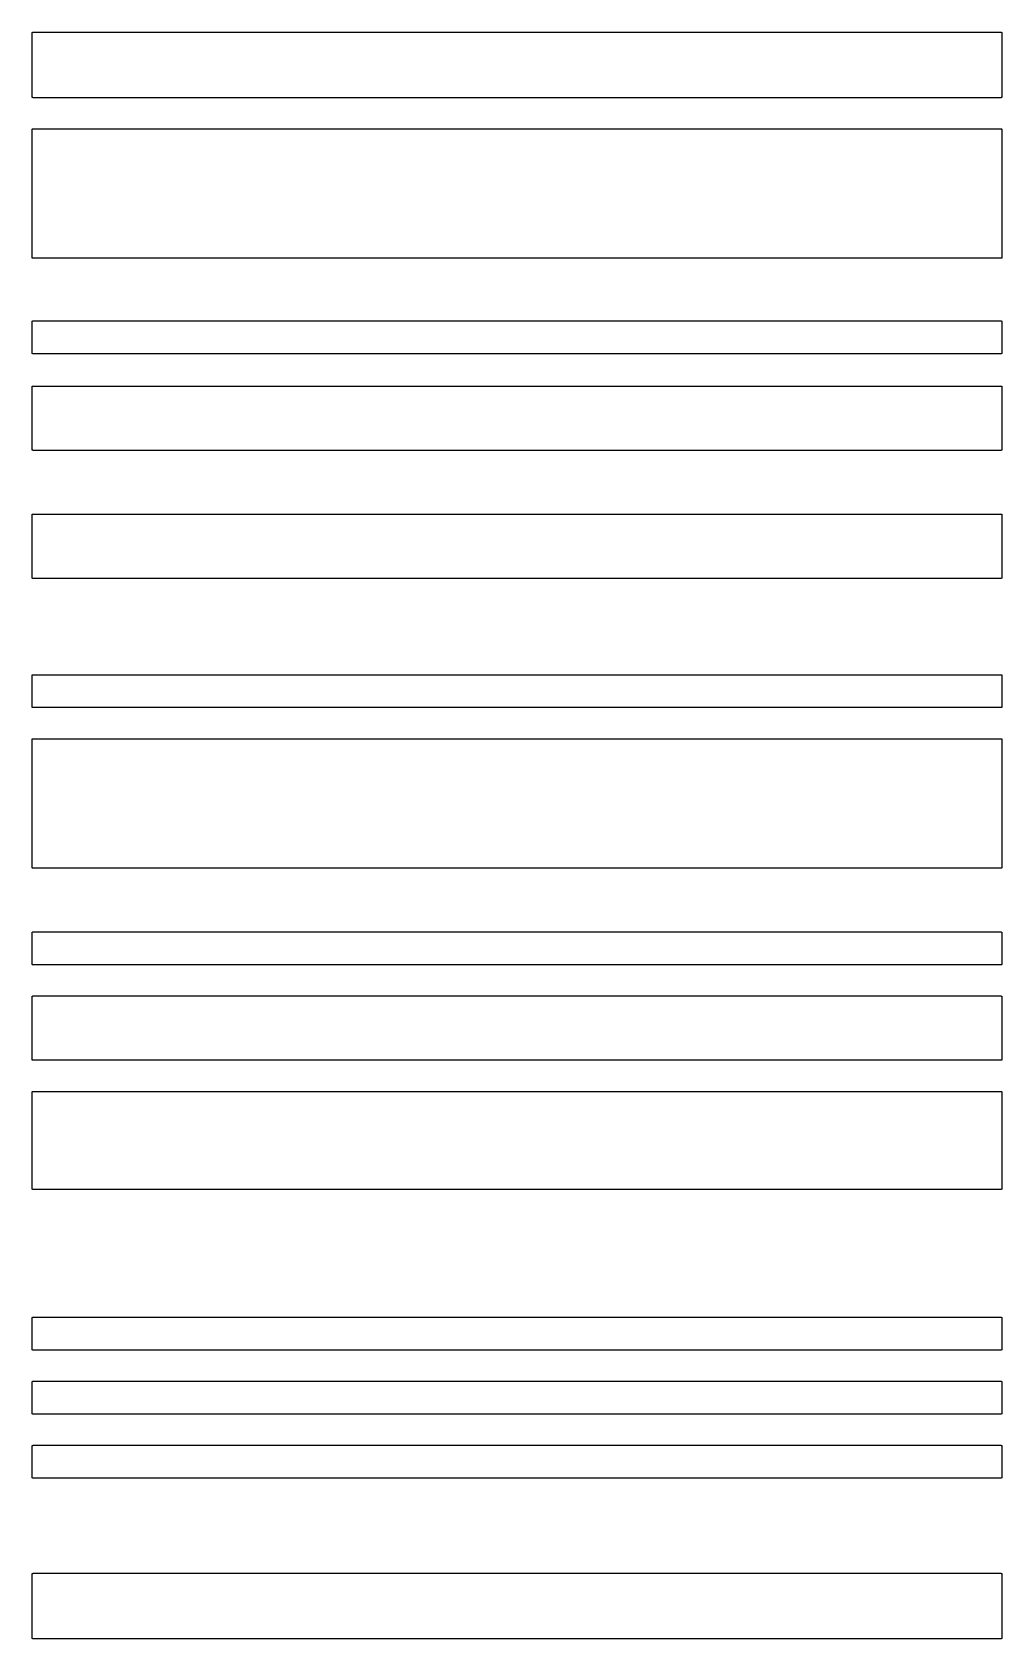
# Model space of a CAD drawing. Extents: x 91.3 to 189.8, y -113.5 to -60.4.
# Drawn here: x 115.77 to 122.14, y -83.88 to -73.32 of the extents above; entities that cross this region are included whole.
import ezdxf

# ---------------------------------------------------------------- set-up
doc = ezdxf.new("R2010")
doc.units = 0
doc.header["$MEASUREMENT"] = 0
doc.layers.add('BLACK', color=7, linetype='CONTINUOUS')

msp = doc.modelspace()

# ---------------------------------------------------------------- linework, layer by layer
at = {"layer": 'Black'}
for p, q in [((115.77, -73.3217), (115.771, -73.3213)), ((115.77, -73.3221), (115.77, -73.3217)), ((115.77, -73.3225), (115.77, -73.3221)), ((115.77, -73.3229), (115.77, -73.3225)), ((115.77, -73.3234), (115.77, -73.3229)), ((115.77, -73.7441), (115.77, -73.3234)), ((115.771, -73.3202), (115.772, -73.3199)), ((115.771, -73.3205), (115.771, -73.3202)), ((115.771, -73.3209), (115.771, -73.3205)), ((115.771, -73.3213), (115.771, -73.3209)), ((115.772, -73.319), (115.773, -73.3189)), ((115.772, -73.3193), (115.772, -73.319)), ((115.772, -73.3195), (115.772, -73.3193)), ((115.772, -73.3199), (115.772, -73.3195)), ((115.773, -73.3187), (115.774, -73.3186)), ((115.773, -73.3189), (115.773, -73.3187)), ((115.774, -73.3186), (115.774, -73.3185)), ((115.774, -73.3185), (115.775, -73.3185)), ((115.775, -73.3185), (115.775, -73.3184)), ((115.775, -73.3184), (122.133, -73.3184)), ((122.133, -73.3184), (122.133, -73.3185)), ((122.133, -73.3185), (122.134, -73.3185)), ((122.134, -73.3185), (122.134, -73.3186)), ((122.134, -73.3186), (122.135, -73.3187)), ((122.135, -73.3187), (122.135, -73.3189)), ((122.135, -73.3189), (122.135, -73.319)), ((122.135, -73.319), (122.136, -73.3193)), ((122.136, -73.3193), (122.136, -73.3195)), ((122.136, -73.3195), (122.136, -73.3199)), ((122.136, -73.3199), (122.137, -73.3202)), ((122.137, -73.3202), (122.137, -73.3205)), ((122.137, -73.3205), (122.137, -73.3209)), ((122.137, -73.3209), (122.137, -73.3213)), ((122.137, -73.3213), (122.138, -73.3217)), ((122.138, -73.3217), (122.138, -73.3221)), ((122.138, -73.3221), (122.138, -73.3225)), ((122.138, -73.3225), (122.138, -73.3229)), ((122.138, -73.3229), (122.138, -73.3234)), ((122.138, -73.3234), (122.138, -73.7441)), ((115.77, -73.7445), (115.77, -73.7441)), ((115.77, -73.7449), (115.77, -73.7445)), ((115.77, -73.7453), (115.77, -73.7449)), ((115.77, -73.7458), (115.77, -73.7453)), ((115.771, -73.7462), (115.77, -73.7458)), ((115.771, -73.7466), (115.771, -73.7462)), ((115.771, -73.7469), (115.771, -73.7466)), ((115.771, -73.7473), (115.771, -73.7469)), ((115.772, -73.7476), (115.771, -73.7473)), ((115.772, -73.7479), (115.772, -73.7476)), ((115.772, -73.7481), (115.772, -73.7479)), ((115.772, -73.7484), (115.772, -73.7481)), ((115.773, -73.7485), (115.772, -73.7484)), ((115.773, -73.7488), (115.773, -73.7485)), ((115.774, -73.7488), (115.773, -73.7488)), ((115.774, -73.749), (115.774, -73.7488)), ((115.775, -73.749), (115.774, -73.749)), ((115.775, -73.7491), (115.775, -73.749)), ((122.133, -73.7491), (115.775, -73.7491)), ((122.134, -73.749), (122.133, -73.749)), ((122.133, -73.749), (122.133, -73.7491)), ((122.135, -73.7488), (122.134, -73.7488)), ((122.134, -73.7488), (122.134, -73.749)), ((122.136, -73.7481), (122.135, -73.7484)), ((122.135, -73.7484), (122.135, -73.7485)), ((122.135, -73.7485), (122.135, -73.7488)), ((122.137, -73.7473), (122.136, -73.7476)), ((122.136, -73.7476), (122.136, -73.7479)), ((122.136, -73.7479), (122.136, -73.7481)), ((122.138, -73.7458), (122.137, -73.7462)), ((122.137, -73.7462), (122.137, -73.7466)), ((122.137, -73.7466), (122.137, -73.7469)), ((122.137, -73.7469), (122.137, -73.7473)), ((122.138, -73.7441), (122.138, -73.7445)), ((122.138, -73.7445), (122.138, -73.7449)), ((122.138, -73.7449), (122.138, -73.7453)), ((122.138, -73.7453), (122.138, -73.7458)), ((115.77, -73.9567), (115.771, -73.9563)), ((115.77, -73.9571), (115.77, -73.9567)), ((115.77, -73.9575), (115.77, -73.9571)), ((115.77, -73.9579), (115.77, -73.9575)), ((115.77, -73.9584), (115.77, -73.9579)), ((115.77, -74.7998), (115.77, -73.9584)), ((115.771, -73.9552), (115.772, -73.9549)), ((115.771, -73.9555), (115.771, -73.9552)), ((115.771, -73.9559), (115.771, -73.9555)), ((115.771, -73.9563), (115.771, -73.9559)), ((115.772, -73.954), (115.773, -73.9539)), ((115.772, -73.9543), (115.772, -73.954)), ((115.772, -73.9545), (115.772, -73.9543)), ((115.772, -73.9549), (115.772, -73.9545)), ((115.773, -73.9537), (115.774, -73.9536)), ((115.773, -73.9539), (115.773, -73.9537)), ((115.774, -73.9536), (115.774, -73.9535)), ((115.774, -73.9535), (115.775, -73.9535)), ((115.775, -73.9535), (115.775, -73.9534)), ((115.775, -73.9534), (122.133, -73.9534)), ((122.133, -73.9534), (122.133, -73.9535)), ((122.133, -73.9535), (122.134, -73.9535)), ((122.134, -73.9535), (122.134, -73.9536)), ((122.134, -73.9536), (122.135, -73.9537)), ((122.135, -73.9537), (122.135, -73.9539)), ((122.135, -73.9539), (122.135, -73.954)), ((122.135, -73.954), (122.136, -73.9543)), ((122.136, -73.9543), (122.136, -73.9545)), ((122.136, -73.9545), (122.136, -73.9549)), ((122.136, -73.9549), (122.137, -73.9552)), ((122.137, -73.9552), (122.137, -73.9555)), ((122.137, -73.9555), (122.137, -73.9559)), ((122.137, -73.9559), (122.137, -73.9563)), ((122.137, -73.9563), (122.138, -73.9567)), ((122.138, -73.9567), (122.138, -73.9571)), ((122.138, -73.9571), (122.138, -73.9575)), ((122.138, -73.9575), (122.138, -73.9579)), ((122.138, -73.9579), (122.138, -73.9584)), ((122.138, -73.9584), (122.138, -74.7998)), ((115.77, -74.8002), (115.77, -74.7998)), ((115.77, -74.8006), (115.77, -74.8002)), ((115.77, -74.801), (115.77, -74.8006)), ((115.77, -74.8015), (115.77, -74.801)), ((115.771, -74.8018), (115.77, -74.8015)), ((115.771, -74.8023), (115.771, -74.8018)), ((115.771, -74.8026), (115.771, -74.8023)), ((115.771, -74.803), (115.771, -74.8026)), ((115.772, -74.8032), (115.771, -74.803)), ((115.772, -74.8036), (115.772, -74.8032)), ((115.772, -74.8038), (115.772, -74.8036)), ((115.772, -74.8041), (115.772, -74.8038)), ((115.773, -74.8042), (115.772, -74.8041)), ((115.773, -74.8044), (115.773, -74.8042)), ((115.774, -74.8045), (115.773, -74.8044)), ((115.774, -74.8047), (115.774, -74.8045)), ((115.775, -74.8047), (115.774, -74.8047)), ((122.133, -74.8047), (115.775, -74.8047)), ((115.775, -74.8047), (115.775, -74.8047)), ((122.134, -74.8047), (122.133, -74.8047)), ((122.133, -74.8047), (122.133, -74.8047)), ((122.135, -74.8044), (122.134, -74.8045)), ((122.134, -74.8045), (122.134, -74.8047)), ((122.136, -74.8038), (122.135, -74.8041)), ((122.135, -74.8041), (122.135, -74.8042)), ((122.135, -74.8042), (122.135, -74.8044)), ((122.137, -74.803), (122.136, -74.8032)), ((122.136, -74.8032), (122.136, -74.8036)), ((122.136, -74.8036), (122.136, -74.8038)), ((122.138, -74.8015), (122.137, -74.8018)), ((122.137, -74.8018), (122.137, -74.8023)), ((122.137, -74.8023), (122.137, -74.8026)), ((122.137, -74.8026), (122.137, -74.803)), ((122.138, -74.7998), (122.138, -74.8002)), ((122.138, -74.8002), (122.138, -74.8006)), ((122.138, -74.8006), (122.138, -74.801)), ((122.138, -74.801), (122.138, -74.8015)), ((115.77, -75.2187), (115.771, -75.2184)), ((115.77, -75.2192), (115.77, -75.2187)), ((115.77, -75.2196), (115.77, -75.2192)), ((115.77, -75.22), (115.77, -75.2196)), ((115.77, -75.2204), (115.77, -75.22)), ((115.77, -75.4268), (115.77, -75.2204)), ((115.771, -75.2172), (115.772, -75.2169)), ((115.771, -75.2176), (115.771, -75.2172)), ((115.771, -75.2179), (115.771, -75.2176)), ((115.771, -75.2184), (115.771, -75.2179)), ((115.772, -75.2161), (115.773, -75.216)), ((115.772, -75.2164), (115.772, -75.2161)), ((115.772, -75.2166), (115.772, -75.2164)), ((115.772, -75.2169), (115.772, -75.2166)), ((115.773, -75.216), (115.773, -75.2157)), ((115.773, -75.2157), (115.774, -75.2157)), ((115.774, -75.2157), (115.774, -75.2155)), ((115.774, -75.2155), (115.775, -75.2155)), ((115.775, -75.2155), (115.775, -75.2154)), ((115.775, -75.2154), (122.133, -75.2154)), ((122.133, -75.2154), (122.133, -75.2155)), ((122.133, -75.2155), (122.134, -75.2155)), ((122.134, -75.2155), (122.134, -75.2157)), ((122.134, -75.2157), (122.135, -75.2157)), ((122.135, -75.2157), (122.135, -75.216)), ((122.135, -75.216), (122.135, -75.2161)), ((122.135, -75.2161), (122.136, -75.2164)), ((122.136, -75.2164), (122.136, -75.2166)), ((122.136, -75.2166), (122.136, -75.2169)), ((122.136, -75.2169), (122.137, -75.2172)), ((122.137, -75.2172), (122.137, -75.2176)), ((122.137, -75.2176), (122.137, -75.2179)), ((122.137, -75.2179), (122.137, -75.2184)), ((122.137, -75.2184), (122.138, -75.2187)), ((122.138, -75.2187), (122.138, -75.2192)), ((122.138, -75.2192), (122.138, -75.2196)), ((122.138, -75.2196), (122.138, -75.22)), ((122.138, -75.22), (122.138, -75.2204)), ((122.138, -75.2204), (122.138, -75.4268)), ((115.77, -75.4272), (115.77, -75.4268)), ((115.77, -75.4277), (115.77, -75.4272)), ((115.77, -75.4281), (115.77, -75.4277)), ((115.77, -75.4285), (115.77, -75.4281)), ((115.771, -75.4289), (115.77, -75.4285)), ((115.771, -75.4293), (115.771, -75.4289)), ((115.771, -75.4296), (115.771, -75.4293)), ((115.771, -75.43), (115.771, -75.4296)), ((115.772, -75.4303), (115.771, -75.43)), ((115.772, -75.4306), (115.772, -75.4303)), ((115.772, -75.4309), (115.772, -75.4306)), ((115.772, -75.4311), (115.772, -75.4309)), ((115.773, -75.4313), (115.772, -75.4311)), ((115.773, -75.4315), (115.773, -75.4313)), ((115.774, -75.4316), (115.773, -75.4315)), ((115.774, -75.4317), (115.774, -75.4316)), ((115.775, -75.4317), (115.774, -75.4317)), ((115.775, -75.4318), (115.775, -75.4317)), ((122.133, -75.4318), (115.775, -75.4318)), ((122.134, -75.4317), (122.133, -75.4317)), ((122.133, -75.4317), (122.133, -75.4318)), ((122.135, -75.4315), (122.134, -75.4316)), ((122.134, -75.4316), (122.134, -75.4317)), ((122.136, -75.4309), (122.135, -75.4311)), ((122.135, -75.4311), (122.135, -75.4313)), ((122.135, -75.4313), (122.135, -75.4315)), ((122.137, -75.43), (122.136, -75.4303)), ((122.136, -75.4303), (122.136, -75.4306)), ((122.136, -75.4306), (122.136, -75.4309)), ((122.138, -75.4285), (122.137, -75.4289)), ((122.137, -75.4289), (122.137, -75.4293)), ((122.137, -75.4293), (122.137, -75.4296)), ((122.137, -75.4296), (122.137, -75.43)), ((122.138, -75.4268), (122.138, -75.4272)), ((122.138, -75.4272), (122.138, -75.4277)), ((122.138, -75.4277), (122.138, -75.4281)), ((122.138, -75.4281), (122.138, -75.4285)), ((115.77, -75.6474), (115.771, -75.647)), ((115.77, -75.6478), (115.77, -75.6474)), ((115.77, -75.6482), (115.77, -75.6478)), ((115.77, -75.6486), (115.77, -75.6482)), ((115.77, -75.6491), (115.77, -75.6486)), ((115.77, -76.0618), (115.77, -75.6491)), ((115.771, -75.6458), (115.772, -75.6456)), ((115.771, -75.6462), (115.771, -75.6458)), ((115.771, -75.6466), (115.771, -75.6462)), ((115.771, -75.647), (115.771, -75.6466)), ((115.772, -75.6447), (115.773, -75.6446)), ((115.772, -75.645), (115.772, -75.6447)), ((115.772, -75.6452), (115.772, -75.645)), ((115.772, -75.6456), (115.772, -75.6452)), ((115.773, -75.6444), (115.774, -75.6443)), ((115.773, -75.6446), (115.773, -75.6444)), ((115.774, -75.6443), (115.774, -75.6441)), ((115.774, -75.6441), (115.775, -75.6441)), ((115.775, -75.6441), (115.775, -75.6441)), ((115.775, -75.6441), (122.133, -75.6441)), ((122.133, -75.6441), (122.134, -75.6441)), ((122.133, -75.6441), (122.133, -75.6441)), ((122.134, -75.6441), (122.134, -75.6443)), ((122.134, -75.6443), (122.135, -75.6444)), ((122.135, -75.6444), (122.135, -75.6446)), ((122.135, -75.6446), (122.135, -75.6447)), ((122.135, -75.6447), (122.136, -75.645)), ((122.136, -75.645), (122.136, -75.6452)), ((122.136, -75.6452), (122.136, -75.6456)), ((122.136, -75.6456), (122.137, -75.6458)), ((122.137, -75.6458), (122.137, -75.6462)), ((122.137, -75.6462), (122.137, -75.6466)), ((122.137, -75.6466), (122.137, -75.647)), ((122.137, -75.647), (122.138, -75.6474)), ((122.138, -75.6474), (122.138, -75.6478)), ((122.138, -75.6478), (122.138, -75.6482)), ((122.138, -75.6482), (122.138, -75.6486)), ((122.138, -75.6486), (122.138, -75.6491)), ((122.138, -75.6491), (122.138, -76.0618)), ((115.77, -76.0622), (115.77, -76.0618)), ((115.77, -76.0627), (115.77, -76.0622)), ((115.77, -76.0631), (115.77, -76.0627)), ((115.77, -76.0635), (115.77, -76.0631)), ((115.771, -76.0639), (115.77, -76.0635)), ((115.771, -76.0643), (115.771, -76.0639)), ((115.771, -76.0646), (115.771, -76.0643)), ((115.771, -76.065), (115.771, -76.0646)), ((115.772, -76.0653), (115.771, -76.065)), ((115.772, -76.0656), (115.772, -76.0653)), ((115.772, -76.0659), (115.772, -76.0656)), ((115.772, -76.0661), (115.772, -76.0659)), ((115.773, -76.0663), (115.772, -76.0661)), ((115.773, -76.0665), (115.773, -76.0663)), ((115.774, -76.0666), (115.773, -76.0665)), ((115.774, -76.0667), (115.774, -76.0666)), ((115.775, -76.0667), (115.774, -76.0667)), ((115.775, -76.0668), (115.775, -76.0667)), ((122.133, -76.0668), (115.775, -76.0668)), ((122.134, -76.0667), (122.133, -76.0667)), ((122.133, -76.0667), (122.133, -76.0668)), ((122.135, -76.0665), (122.134, -76.0666)), ((122.134, -76.0666), (122.134, -76.0667)), ((122.136, -76.0659), (122.135, -76.0661)), ((122.135, -76.0661), (122.135, -76.0663)), ((122.135, -76.0663), (122.135, -76.0665)), ((122.137, -76.065), (122.136, -76.0653)), ((122.136, -76.0653), (122.136, -76.0656)), ((122.136, -76.0656), (122.136, -76.0659)), ((122.138, -76.0635), (122.137, -76.0639)), ((122.137, -76.0639), (122.137, -76.0643)), ((122.137, -76.0643), (122.137, -76.0646)), ((122.137, -76.0646), (122.137, -76.065)), ((122.138, -76.0618), (122.138, -76.0622)), ((122.138, -76.0622), (122.138, -76.0627)), ((122.138, -76.0627), (122.138, -76.0631)), ((122.138, -76.0631), (122.138, -76.0635)), ((115.77, -76.4887), (115.771, -76.4884)), ((115.77, -76.4892), (115.77, -76.4887)), ((115.77, -76.4896), (115.77, -76.4892)), ((115.77, -76.49), (115.77, -76.4896)), ((115.77, -76.4904), (115.77, -76.49)), ((115.77, -76.9032), (115.77, -76.4904)), ((115.771, -76.4872), (115.772, -76.4869)), ((115.771, -76.4876), (115.771, -76.4872)), ((115.771, -76.4879), (115.771, -76.4876)), ((115.771, -76.4884), (115.771, -76.4879)), ((115.772, -76.4861), (115.773, -76.486)), ((115.772, -76.4864), (115.772, -76.4861)), ((115.772, -76.4866), (115.772, -76.4864)), ((115.772, -76.4869), (115.772, -76.4866)), ((115.773, -76.486), (115.773, -76.4857)), ((115.773, -76.4857), (115.774, -76.4857)), ((115.774, -76.4857), (115.774, -76.4855)), ((115.774, -76.4855), (115.775, -76.4855)), ((115.775, -76.4855), (115.775, -76.4854)), ((115.775, -76.4854), (122.133, -76.4854)), ((122.133, -76.4854), (122.133, -76.4855)), ((122.133, -76.4855), (122.134, -76.4855)), ((122.134, -76.4855), (122.134, -76.4857)), ((122.134, -76.4857), (122.135, -76.4857)), ((122.135, -76.4857), (122.135, -76.486)), ((122.135, -76.486), (122.135, -76.4861)), ((122.135, -76.4861), (122.136, -76.4864)), ((122.136, -76.4864), (122.136, -76.4866)), ((122.136, -76.4866), (122.136, -76.4869)), ((122.136, -76.4869), (122.137, -76.4872)), ((122.137, -76.4872), (122.137, -76.4876)), ((122.137, -76.4876), (122.137, -76.4879)), ((122.137, -76.4879), (122.137, -76.4884)), ((122.137, -76.4884), (122.138, -76.4887)), ((122.138, -76.4887), (122.138, -76.4892)), ((122.138, -76.4892), (122.138, -76.4896)), ((122.138, -76.4896), (122.138, -76.49)), ((122.138, -76.49), (122.138, -76.4904)), ((122.138, -76.4904), (122.138, -76.9032)), ((115.77, -76.9036), (115.77, -76.9032)), ((115.77, -76.9041), (115.77, -76.9036)), ((115.77, -76.9045), (115.77, -76.9041)), ((115.77, -76.9049), (115.77, -76.9045)), ((115.771, -76.9053), (115.77, -76.9049)), ((115.771, -76.9057), (115.771, -76.9053)), ((115.771, -76.906), (115.771, -76.9057)), ((115.771, -76.9064), (115.771, -76.906)), ((115.772, -76.9067), (115.771, -76.9064)), ((115.772, -76.907), (115.772, -76.9067)), ((115.772, -76.9072), (115.772, -76.907)), ((115.772, -76.9075), (115.772, -76.9072)), ((115.773, -76.9077), (115.772, -76.9075)), ((115.773, -76.9079), (115.773, -76.9077)), ((115.774, -76.908), (115.773, -76.9079)), ((115.774, -76.9081), (115.774, -76.908)), ((115.775, -76.9081), (115.774, -76.9081)), ((115.775, -76.9082), (115.775, -76.9081)), ((122.133, -76.9082), (115.775, -76.9082)), ((122.134, -76.9081), (122.133, -76.9081)), ((122.133, -76.9081), (122.133, -76.9082)), ((122.135, -76.9079), (122.134, -76.908)), ((122.134, -76.908), (122.134, -76.9081)), ((122.136, -76.9072), (122.135, -76.9075)), ((122.135, -76.9075), (122.135, -76.9077)), ((122.135, -76.9077), (122.135, -76.9079)), ((122.137, -76.9064), (122.136, -76.9067)), ((122.136, -76.9067), (122.136, -76.907)), ((122.136, -76.907), (122.136, -76.9072)), ((122.138, -76.9049), (122.137, -76.9053)), ((122.137, -76.9053), (122.137, -76.9057)), ((122.137, -76.9057), (122.137, -76.906)), ((122.137, -76.906), (122.137, -76.9064)), ((122.138, -76.9032), (122.138, -76.9036)), ((122.138, -76.9036), (122.138, -76.9041)), ((122.138, -76.9041), (122.138, -76.9045)), ((122.138, -76.9045), (122.138, -76.9049)), ((115.77, -77.5444), (115.771, -77.544)), ((115.77, -77.5448), (115.77, -77.5444)), ((115.77, -77.5453), (115.77, -77.5448)), ((115.77, -77.5457), (115.77, -77.5453)), ((115.77, -77.5461), (115.77, -77.5457)), ((115.77, -77.7525), (115.77, -77.5461)), ((115.771, -77.5429), (115.772, -77.5426)), ((115.771, -77.5433), (115.771, -77.5429)), ((115.771, -77.5436), (115.771, -77.5433)), ((115.771, -77.544), (115.771, -77.5436)), ((115.772, -77.5418), (115.773, -77.5416)), ((115.772, -77.5421), (115.772, -77.5418)), ((115.772, -77.5423), (115.772, -77.5421)), ((115.772, -77.5426), (115.772, -77.5423)), ((115.773, -77.5416), (115.773, -77.5414)), ((115.773, -77.5414), (115.774, -77.5414)), ((115.774, -77.5414), (115.774, -77.5412)), ((115.774, -77.5412), (115.775, -77.5412)), ((115.775, -77.5412), (115.775, -77.5411)), ((115.775, -77.5411), (122.133, -77.5411)), ((122.133, -77.5411), (122.133, -77.5412)), ((122.133, -77.5412), (122.134, -77.5412)), ((122.134, -77.5412), (122.134, -77.5414)), ((122.134, -77.5414), (122.135, -77.5414)), ((122.135, -77.5414), (122.135, -77.5416)), ((122.135, -77.5416), (122.135, -77.5418)), ((122.135, -77.5418), (122.136, -77.5421)), ((122.136, -77.5421), (122.136, -77.5423)), ((122.136, -77.5423), (122.136, -77.5426)), ((122.136, -77.5426), (122.137, -77.5429)), ((122.137, -77.5429), (122.137, -77.5433)), ((122.137, -77.5433), (122.137, -77.5436)), ((122.137, -77.5436), (122.137, -77.544)), ((122.137, -77.544), (122.138, -77.5444)), ((122.138, -77.5444), (122.138, -77.5448)), ((122.138, -77.5448), (122.138, -77.5453)), ((122.138, -77.5453), (122.138, -77.5457)), ((122.138, -77.5457), (122.138, -77.5461)), ((122.138, -77.5461), (122.138, -77.7525)), ((115.77, -77.7529), (115.77, -77.7525)), ((115.77, -77.7534), (115.77, -77.7529)), ((115.77, -77.7538), (115.77, -77.7534)), ((115.77, -77.7542), (115.77, -77.7538)), ((115.771, -77.7546), (115.77, -77.7542)), ((115.771, -77.755), (115.771, -77.7546)), ((115.771, -77.7553), (115.771, -77.755)), ((115.771, -77.7557), (115.771, -77.7553)), ((115.772, -77.756), (115.771, -77.7557)), ((115.772, -77.7563), (115.772, -77.756)), ((115.772, -77.7565), (115.772, -77.7563)), ((115.772, -77.7568), (115.772, -77.7565)), ((115.773, -77.757), (115.772, -77.7568)), ((115.773, -77.7572), (115.773, -77.757)), ((115.774, -77.7573), (115.773, -77.7572)), ((115.774, -77.7574), (115.774, -77.7573)), ((115.775, -77.7574), (115.774, -77.7574)), ((115.775, -77.7575), (115.775, -77.7574)), ((122.133, -77.7575), (115.775, -77.7575)), ((122.134, -77.7574), (122.133, -77.7574)), ((122.133, -77.7574), (122.133, -77.7575)), ((122.135, -77.7572), (122.134, -77.7573)), ((122.134, -77.7573), (122.134, -77.7574)), ((122.136, -77.7565), (122.135, -77.7568)), ((122.135, -77.7568), (122.135, -77.757)), ((122.135, -77.757), (122.135, -77.7572)), ((122.137, -77.7557), (122.136, -77.756)), ((122.136, -77.756), (122.136, -77.7563)), ((122.136, -77.7563), (122.136, -77.7565)), ((122.138, -77.7542), (122.137, -77.7546)), ((122.137, -77.7546), (122.137, -77.755)), ((122.137, -77.755), (122.137, -77.7553)), ((122.137, -77.7553), (122.137, -77.7557)), ((122.138, -77.7525), (122.138, -77.7529)), ((122.138, -77.7529), (122.138, -77.7534)), ((122.138, -77.7534), (122.138, -77.7538)), ((122.138, -77.7538), (122.138, -77.7542)), ((115.77, -77.9651), (115.771, -77.9647)), ((115.77, -77.9655), (115.77, -77.9651)), ((115.77, -77.9659), (115.77, -77.9655)), ((115.77, -77.9664), (115.77, -77.9659)), ((115.77, -77.9668), (115.77, -77.9664)), ((115.77, -78.8082), (115.77, -77.9668)), ((115.771, -77.9636), (115.772, -77.9633)), ((115.771, -77.964), (115.771, -77.9636)), ((115.771, -77.9643), (115.771, -77.964)), ((115.771, -77.9647), (115.771, -77.9643)), ((115.772, -77.9625), (115.773, -77.9623)), ((115.772, -77.9628), (115.772, -77.9625)), ((115.772, -77.963), (115.772, -77.9628)), ((115.772, -77.9633), (115.772, -77.963)), ((115.773, -77.9621), (115.774, -77.962)), ((115.773, -77.9623), (115.773, -77.9621)), ((115.774, -77.962), (115.774, -77.9619)), ((115.774, -77.9619), (115.775, -77.9619)), ((115.775, -77.9619), (115.775, -77.9618)), ((115.775, -77.9618), (122.133, -77.9618)), ((122.133, -77.9618), (122.133, -77.9619)), ((122.133, -77.9619), (122.134, -77.9619)), ((122.134, -77.9619), (122.134, -77.962)), ((122.134, -77.962), (122.135, -77.9621)), ((122.135, -77.9621), (122.135, -77.9623)), ((122.135, -77.9623), (122.135, -77.9625)), ((122.135, -77.9625), (122.136, -77.9628)), ((122.136, -77.9628), (122.136, -77.963)), ((122.136, -77.963), (122.136, -77.9633)), ((122.136, -77.9633), (122.137, -77.9636)), ((122.137, -77.9636), (122.137, -77.964)), ((122.137, -77.964), (122.137, -77.9643)), ((122.137, -77.9643), (122.137, -77.9647)), ((122.137, -77.9647), (122.138, -77.9651)), ((122.138, -77.9651), (122.138, -77.9655)), ((122.138, -77.9655), (122.138, -77.9659)), ((122.138, -77.9659), (122.138, -77.9664)), ((122.138, -77.9664), (122.138, -77.9668)), ((122.138, -77.9668), (122.138, -78.8082)), ((115.77, -78.8086), (115.77, -78.8082)), ((115.77, -78.8091), (115.77, -78.8086)), ((115.77, -78.8095), (115.77, -78.8091)), ((115.77, -78.8099), (115.77, -78.8095)), ((115.771, -78.8103), (115.77, -78.8099)), ((115.771, -78.8107), (115.771, -78.8103)), ((115.771, -78.811), (115.771, -78.8107)), ((115.771, -78.8114), (115.771, -78.811)), ((115.772, -78.8117), (115.771, -78.8114)), ((115.772, -78.812), (115.772, -78.8117)), ((115.772, -78.8122), (115.772, -78.812)), ((115.772, -78.8125), (115.772, -78.8122)), ((115.773, -78.8127), (115.772, -78.8125)), ((115.773, -78.8129), (115.773, -78.8127)), ((115.774, -78.813), (115.773, -78.8129)), ((115.774, -78.8131), (115.774, -78.813)), ((115.775, -78.8131), (115.774, -78.8131)), ((115.775, -78.8132), (115.775, -78.8131)), ((122.133, -78.8132), (115.775, -78.8132)), ((122.134, -78.8131), (122.133, -78.8131)), ((122.133, -78.8131), (122.133, -78.8132)), ((122.135, -78.8129), (122.134, -78.813)), ((122.134, -78.813), (122.134, -78.8131)), ((122.136, -78.8122), (122.135, -78.8125)), ((122.135, -78.8125), (122.135, -78.8127)), ((122.135, -78.8127), (122.135, -78.8129)), ((122.137, -78.8114), (122.136, -78.8117)), ((122.136, -78.8117), (122.136, -78.812)), ((122.136, -78.812), (122.136, -78.8122)), ((122.138, -78.8099), (122.137, -78.8103)), ((122.137, -78.8103), (122.137, -78.8107)), ((122.137, -78.8107), (122.137, -78.811)), ((122.137, -78.811), (122.137, -78.8114)), ((122.138, -78.8082), (122.138, -78.8086)), ((122.138, -78.8086), (122.138, -78.8091)), ((122.138, -78.8091), (122.138, -78.8095)), ((122.138, -78.8095), (122.138, -78.8099)), ((115.77, -79.2351), (115.771, -79.2347)), ((115.77, -79.2355), (115.77, -79.2351)), ((115.77, -79.2359), (115.77, -79.2355)), ((115.77, -79.2364), (115.77, -79.2359)), ((115.77, -79.2368), (115.77, -79.2364)), ((115.77, -79.4432), (115.77, -79.2368)), ((115.771, -79.2336), (115.772, -79.2333)), ((115.771, -79.234), (115.771, -79.2336)), ((115.771, -79.2343), (115.771, -79.234)), ((115.771, -79.2347), (115.771, -79.2343)), ((115.772, -79.2325), (115.773, -79.2323)), ((115.772, -79.2328), (115.772, -79.2325)), ((115.772, -79.233), (115.772, -79.2328)), ((115.772, -79.2333), (115.772, -79.233)), ((115.773, -79.2321), (115.774, -79.232)), ((115.773, -79.2323), (115.773, -79.2321)), ((115.774, -79.232), (115.774, -79.2319)), ((115.774, -79.2319), (115.775, -79.2319)), ((115.775, -79.2319), (115.775, -79.2318)), ((115.775, -79.2318), (122.133, -79.2318)), ((122.133, -79.2318), (122.133, -79.2319)), ((122.133, -79.2319), (122.134, -79.2319)), ((122.134, -79.2319), (122.134, -79.232)), ((122.134, -79.232), (122.135, -79.2321)), ((122.135, -79.2321), (122.135, -79.2323)), ((122.135, -79.2323), (122.135, -79.2325)), ((122.135, -79.2325), (122.136, -79.2328)), ((122.136, -79.2328), (122.136, -79.233)), ((122.136, -79.233), (122.136, -79.2333)), ((122.136, -79.2333), (122.137, -79.2336)), ((122.137, -79.2336), (122.137, -79.234)), ((122.137, -79.234), (122.137, -79.2343)), ((122.137, -79.2343), (122.137, -79.2347)), ((122.137, -79.2347), (122.138, -79.2351)), ((122.138, -79.2351), (122.138, -79.2355)), ((122.138, -79.2355), (122.138, -79.2359)), ((122.138, -79.2359), (122.138, -79.2364)), ((122.138, -79.2364), (122.138, -79.2368)), ((122.138, -79.2368), (122.138, -79.4432)), ((115.77, -79.4436), (115.77, -79.4432)), ((115.77, -79.4441), (115.77, -79.4436)), ((115.77, -79.4445), (115.77, -79.4441)), ((115.77, -79.4449), (115.77, -79.4445)), ((115.771, -79.4453), (115.77, -79.4449)), ((115.771, -79.4457), (115.771, -79.4453)), ((115.771, -79.446), (115.771, -79.4457)), ((115.771, -79.4464), (115.771, -79.446)), ((115.772, -79.4467), (115.771, -79.4464)), ((115.772, -79.447), (115.772, -79.4467)), ((115.772, -79.4472), (115.772, -79.447)), ((115.772, -79.4475), (115.772, -79.4472)), ((115.773, -79.4477), (115.772, -79.4475)), ((115.773, -79.4479), (115.773, -79.4477)), ((115.774, -79.448), (115.773, -79.4479)), ((115.774, -79.4481), (115.774, -79.448)), ((115.775, -79.4481), (115.774, -79.4481)), ((115.775, -79.4482), (115.775, -79.4481)), ((122.133, -79.4482), (115.775, -79.4482)), ((122.134, -79.4481), (122.133, -79.4481)), ((122.133, -79.4481), (122.133, -79.4482)), ((122.135, -79.4479), (122.134, -79.448)), ((122.134, -79.448), (122.134, -79.4481)), ((122.136, -79.4472), (122.135, -79.4475)), ((122.135, -79.4475), (122.135, -79.4477)), ((122.135, -79.4477), (122.135, -79.4479)), ((122.137, -79.4464), (122.136, -79.4467)), ((122.136, -79.4467), (122.136, -79.447)), ((122.136, -79.447), (122.136, -79.4472)), ((122.138, -79.4449), (122.137, -79.4453)), ((122.137, -79.4453), (122.137, -79.4457)), ((122.137, -79.4457), (122.137, -79.446)), ((122.137, -79.446), (122.137, -79.4464)), ((122.138, -79.4432), (122.138, -79.4436)), ((122.138, -79.4436), (122.138, -79.4441)), ((122.138, -79.4441), (122.138, -79.4445)), ((122.138, -79.4445), (122.138, -79.4449)), ((115.77, -79.6558), (115.771, -79.6554)), ((115.77, -79.6562), (115.77, -79.6558)), ((115.77, -79.6566), (115.77, -79.6562)), ((115.77, -79.6571), (115.77, -79.6566)), ((115.77, -79.6575), (115.77, -79.6571)), ((115.77, -80.0703), (115.77, -79.6575)), ((115.771, -79.6543), (115.772, -79.654)), ((115.771, -79.6547), (115.771, -79.6543)), ((115.771, -79.655), (115.771, -79.6547)), ((115.771, -79.6554), (115.771, -79.655)), ((115.772, -79.6532), (115.773, -79.653)), ((115.772, -79.6535), (115.772, -79.6532)), ((115.772, -79.6537), (115.772, -79.6535)), ((115.772, -79.654), (115.772, -79.6537)), ((115.773, -79.6528), (115.774, -79.6527)), ((115.773, -79.653), (115.773, -79.6528)), ((115.774, -79.6527), (115.774, -79.6526)), ((115.774, -79.6526), (115.775, -79.6526)), ((115.775, -79.6526), (115.775, -79.6525)), ((115.775, -79.6525), (122.133, -79.6525)), ((122.133, -79.6525), (122.133, -79.6526)), ((122.133, -79.6526), (122.134, -79.6526)), ((122.134, -79.6526), (122.134, -79.6527)), ((122.134, -79.6527), (122.135, -79.6528)), ((122.135, -79.6528), (122.135, -79.653)), ((122.135, -79.653), (122.135, -79.6532)), ((122.135, -79.6532), (122.136, -79.6535)), ((122.136, -79.6535), (122.136, -79.6537)), ((122.136, -79.6537), (122.136, -79.654)), ((122.136, -79.654), (122.137, -79.6543)), ((122.137, -79.6543), (122.137, -79.6547)), ((122.137, -79.6547), (122.137, -79.655)), ((122.137, -79.655), (122.137, -79.6554)), ((122.137, -79.6554), (122.138, -79.6558)), ((122.138, -79.6558), (122.138, -79.6562)), ((122.138, -79.6562), (122.138, -79.6566)), ((122.138, -79.6566), (122.138, -79.6571)), ((122.138, -79.6571), (122.138, -79.6575)), ((122.138, -79.6575), (122.138, -80.0703)), ((115.77, -80.0707), (115.77, -80.0703)), ((115.77, -80.0711), (115.77, -80.0707)), ((115.77, -80.0715), (115.77, -80.0711)), ((115.77, -80.072), (115.77, -80.0715)), ((115.771, -80.0723), (115.77, -80.072)), ((115.771, -80.0727), (115.771, -80.0723)), ((115.771, -80.0731), (115.771, -80.0727)), ((115.771, -80.0735), (115.771, -80.0731)), ((115.772, -80.0737), (115.771, -80.0735)), ((115.772, -80.0741), (115.772, -80.0737)), ((115.772, -80.0743), (115.772, -80.0741)), ((115.772, -80.0746), (115.772, -80.0743)), ((115.773, -80.0747), (115.772, -80.0746)), ((115.773, -80.0749), (115.773, -80.0747)), ((115.774, -80.075), (115.773, -80.0749)), ((115.774, -80.0752), (115.774, -80.075)), ((115.775, -80.0752), (115.774, -80.0752)), ((122.133, -80.0752), (115.775, -80.0752)), ((115.775, -80.0752), (115.775, -80.0752)), ((122.134, -80.0752), (122.133, -80.0752)), ((122.133, -80.0752), (122.133, -80.0752)), ((122.135, -80.0749), (122.134, -80.075)), ((122.134, -80.075), (122.134, -80.0752)), ((122.136, -80.0743), (122.135, -80.0746)), ((122.135, -80.0746), (122.135, -80.0747)), ((122.135, -80.0747), (122.135, -80.0749)), ((122.137, -80.0735), (122.136, -80.0737)), ((122.136, -80.0737), (122.136, -80.0741)), ((122.136, -80.0741), (122.136, -80.0743)), ((122.138, -80.072), (122.137, -80.0723)), ((122.137, -80.0723), (122.137, -80.0727)), ((122.137, -80.0727), (122.137, -80.0731)), ((122.137, -80.0731), (122.137, -80.0735)), ((122.138, -80.0703), (122.138, -80.0707)), ((122.138, -80.0707), (122.138, -80.0711)), ((122.138, -80.0711), (122.138, -80.0715)), ((122.138, -80.0715), (122.138, -80.072)), ((115.77, -80.2829), (115.771, -80.2825)), ((115.77, -80.2833), (115.77, -80.2829)), ((115.77, -80.2837), (115.77, -80.2833)), ((115.77, -80.2841), (115.77, -80.2837)), ((115.77, -80.2846), (115.77, -80.2841)), ((115.77, -80.9196), (115.77, -80.2846)), ((115.771, -80.2813), (115.772, -80.2811)), ((115.771, -80.2817), (115.771, -80.2813)), ((115.771, -80.2821), (115.771, -80.2817)), ((115.771, -80.2825), (115.771, -80.2821)), ((115.772, -80.2802), (115.773, -80.2801)), ((115.772, -80.2805), (115.772, -80.2802)), ((115.772, -80.2807), (115.772, -80.2805)), ((115.772, -80.2811), (115.772, -80.2807)), ((115.773, -80.2799), (115.774, -80.2798)), ((115.773, -80.2801), (115.773, -80.2799)), ((115.774, -80.2798), (115.774, -80.2796)), ((115.774, -80.2796), (115.775, -80.2796)), ((115.775, -80.2796), (115.775, -80.2796)), ((115.775, -80.2796), (122.133, -80.2796)), ((122.133, -80.2796), (122.134, -80.2796)), ((122.133, -80.2796), (122.133, -80.2796)), ((122.134, -80.2796), (122.134, -80.2798)), ((122.134, -80.2798), (122.135, -80.2799)), ((122.135, -80.2799), (122.135, -80.2801)), ((122.135, -80.2801), (122.135, -80.2802)), ((122.135, -80.2802), (122.136, -80.2805)), ((122.136, -80.2805), (122.136, -80.2807)), ((122.136, -80.2807), (122.136, -80.2811)), ((122.136, -80.2811), (122.137, -80.2813)), ((122.137, -80.2813), (122.137, -80.2817)), ((122.137, -80.2817), (122.137, -80.2821)), ((122.137, -80.2821), (122.137, -80.2825)), ((122.137, -80.2825), (122.138, -80.2829)), ((122.138, -80.2829), (122.138, -80.2833)), ((122.138, -80.2833), (122.138, -80.2837)), ((122.138, -80.2837), (122.138, -80.2841)), ((122.138, -80.2841), (122.138, -80.2846)), ((122.138, -80.2846), (122.138, -80.9196)), ((115.77, -80.92), (115.77, -80.9196)), ((115.77, -80.9204), (115.77, -80.92)), ((115.77, -80.9208), (115.77, -80.9204)), ((115.77, -80.9213), (115.77, -80.9208)), ((115.771, -80.9216), (115.77, -80.9213)), ((115.771, -80.9221), (115.771, -80.9216)), ((115.771, -80.9224), (115.771, -80.9221)), ((115.771, -80.9228), (115.771, -80.9224)), ((115.772, -80.9231), (115.771, -80.9228)), ((115.772, -80.9234), (115.772, -80.9231)), ((115.772, -80.9236), (115.772, -80.9234)), ((115.772, -80.9239), (115.772, -80.9236)), ((115.773, -80.924), (115.772, -80.9239)), ((115.773, -80.9243), (115.773, -80.924)), ((115.774, -80.9243), (115.773, -80.9243)), ((115.774, -80.9245), (115.774, -80.9243)), ((115.775, -80.9245), (115.774, -80.9245)), ((115.775, -80.9246), (115.775, -80.9245)), ((122.133, -80.9246), (115.775, -80.9246)), ((122.134, -80.9245), (122.133, -80.9245)), ((122.133, -80.9245), (122.133, -80.9246)), ((122.135, -80.9243), (122.134, -80.9243)), ((122.134, -80.9243), (122.134, -80.9245)), ((122.136, -80.9236), (122.135, -80.9239)), ((122.135, -80.9239), (122.135, -80.924)), ((122.135, -80.924), (122.135, -80.9243)), ((122.137, -80.9228), (122.136, -80.9231)), ((122.136, -80.9231), (122.136, -80.9234)), ((122.136, -80.9234), (122.136, -80.9236)), ((122.138, -80.9213), (122.137, -80.9216)), ((122.137, -80.9216), (122.137, -80.9221)), ((122.137, -80.9221), (122.137, -80.9224)), ((122.137, -80.9224), (122.137, -80.9228)), ((122.138, -80.9196), (122.138, -80.92)), ((122.138, -80.92), (122.138, -80.9204)), ((122.138, -80.9204), (122.138, -80.9208)), ((122.138, -80.9208), (122.138, -80.9213)), ((115.77, -81.7672), (115.771, -81.7668)), ((115.77, -81.7676), (115.77, -81.7672)), ((115.77, -81.768), (115.77, -81.7676)), ((115.77, -81.7684), (115.77, -81.768)), ((115.77, -81.7689), (115.77, -81.7684)), ((115.77, -81.9753), (115.77, -81.7689)), ((115.771, -81.7657), (115.772, -81.7654)), ((115.771, -81.766), (115.771, -81.7657)), ((115.771, -81.7664), (115.771, -81.766)), ((115.771, -81.7668), (115.771, -81.7664)), ((115.772, -81.7645), (115.773, -81.7644)), ((115.772, -81.7648), (115.772, -81.7645)), ((115.772, -81.765), (115.772, -81.7648)), ((115.772, -81.7654), (115.772, -81.765)), ((115.773, -81.7642), (115.774, -81.7641)), ((115.773, -81.7644), (115.773, -81.7642)), ((115.774, -81.7641), (115.774, -81.764)), ((115.774, -81.764), (115.775, -81.764)), ((115.775, -81.764), (115.775, -81.7639)), ((115.775, -81.7639), (122.133, -81.7639)), ((122.133, -81.7639), (122.133, -81.764)), ((122.133, -81.764), (122.134, -81.764)), ((122.134, -81.764), (122.134, -81.7641)), ((122.134, -81.7641), (122.135, -81.7642)), ((122.135, -81.7642), (122.135, -81.7644)), ((122.135, -81.7644), (122.135, -81.7645)), ((122.135, -81.7645), (122.136, -81.7648)), ((122.136, -81.7648), (122.136, -81.765)), ((122.136, -81.765), (122.136, -81.7654)), ((122.136, -81.7654), (122.137, -81.7657)), ((122.137, -81.7657), (122.137, -81.766)), ((122.137, -81.766), (122.137, -81.7664)), ((122.137, -81.7664), (122.137, -81.7668)), ((122.137, -81.7668), (122.138, -81.7672)), ((122.138, -81.7672), (122.138, -81.7676)), ((122.138, -81.7676), (122.138, -81.768)), ((122.138, -81.768), (122.138, -81.7684)), ((122.138, -81.7684), (122.138, -81.7689)), ((122.138, -81.7689), (122.138, -81.9753)), ((115.77, -81.9757), (115.77, -81.9753)), ((115.77, -81.9761), (115.77, -81.9757)), ((115.77, -81.9765), (115.77, -81.9761)), ((115.77, -81.977), (115.77, -81.9765)), ((115.771, -81.9773), (115.77, -81.977)), ((115.771, -81.9778), (115.771, -81.9773)), ((115.771, -81.9781), (115.771, -81.9778)), ((115.771, -81.9785), (115.771, -81.9781)), ((115.772, -81.9787), (115.771, -81.9785)), ((115.772, -81.9791), (115.772, -81.9787)), ((115.772, -81.9793), (115.772, -81.9791)), ((115.772, -81.9796), (115.772, -81.9793)), ((115.773, -81.9797), (115.772, -81.9796)), ((115.773, -81.9799), (115.773, -81.9797)), ((115.774, -81.98), (115.773, -81.9799)), ((115.774, -81.9802), (115.774, -81.98)), ((115.775, -81.9802), (115.774, -81.9802)), ((122.133, -81.9802), (115.775, -81.9802)), ((115.775, -81.9802), (115.775, -81.9802)), ((122.134, -81.9802), (122.133, -81.9802)), ((122.133, -81.9802), (122.133, -81.9802)), ((122.135, -81.9799), (122.134, -81.98)), ((122.134, -81.98), (122.134, -81.9802)), ((122.136, -81.9793), (122.135, -81.9796)), ((122.135, -81.9796), (122.135, -81.9797)), ((122.135, -81.9797), (122.135, -81.9799)), ((122.137, -81.9785), (122.136, -81.9787)), ((122.136, -81.9787), (122.136, -81.9791)), ((122.136, -81.9791), (122.136, -81.9793)), ((122.138, -81.977), (122.137, -81.9773)), ((122.137, -81.9773), (122.137, -81.9778)), ((122.137, -81.9778), (122.137, -81.9781)), ((122.137, -81.9781), (122.137, -81.9785)), ((122.138, -81.9753), (122.138, -81.9757)), ((122.138, -81.9757), (122.138, -81.9761)), ((122.138, -81.9761), (122.138, -81.9765)), ((122.138, -81.9765), (122.138, -81.977)), ((115.77, -82.1879), (115.771, -82.1875)), ((115.77, -82.1883), (115.77, -82.1879)), ((115.77, -82.1887), (115.77, -82.1883)), ((115.77, -82.1891), (115.77, -82.1887)), ((115.77, -82.1896), (115.77, -82.1891)), ((115.77, -82.3959), (115.77, -82.1896)), ((115.771, -82.1863), (115.772, -82.1861)), ((115.771, -82.1867), (115.771, -82.1863)), ((115.771, -82.1871), (115.771, -82.1867)), ((115.771, -82.1875), (115.771, -82.1871)), ((115.772, -82.1852), (115.773, -82.1851)), ((115.772, -82.1855), (115.772, -82.1852)), ((115.772, -82.1857), (115.772, -82.1855)), ((115.772, -82.1861), (115.772, -82.1857)), ((115.773, -82.1849), (115.774, -82.1848)), ((115.773, -82.1851), (115.773, -82.1849)), ((115.774, -82.1848), (115.774, -82.1846)), ((115.774, -82.1846), (115.775, -82.1846)), ((115.775, -82.1846), (115.775, -82.1846)), ((115.775, -82.1846), (122.133, -82.1846)), ((122.133, -82.1846), (122.134, -82.1846)), ((122.133, -82.1846), (122.133, -82.1846)), ((122.134, -82.1846), (122.134, -82.1848)), ((122.134, -82.1848), (122.135, -82.1849)), ((122.135, -82.1849), (122.135, -82.1851)), ((122.135, -82.1851), (122.135, -82.1852)), ((122.135, -82.1852), (122.136, -82.1855)), ((122.136, -82.1855), (122.136, -82.1857)), ((122.136, -82.1857), (122.136, -82.1861)), ((122.136, -82.1861), (122.137, -82.1863)), ((122.137, -82.1863), (122.137, -82.1867)), ((122.137, -82.1867), (122.137, -82.1871)), ((122.137, -82.1871), (122.137, -82.1875)), ((122.137, -82.1875), (122.138, -82.1879)), ((122.138, -82.1879), (122.138, -82.1883)), ((122.138, -82.1883), (122.138, -82.1887)), ((122.138, -82.1887), (122.138, -82.1891)), ((122.138, -82.1891), (122.138, -82.1896)), ((122.138, -82.1896), (122.138, -82.3959)), ((115.77, -82.3964), (115.77, -82.3959)), ((115.77, -82.3968), (115.77, -82.3964)), ((115.77, -82.3972), (115.77, -82.3968)), ((115.77, -82.3976), (115.77, -82.3972)), ((115.771, -82.398), (115.77, -82.3976)), ((115.771, -82.3984), (115.771, -82.398)), ((115.771, -82.3988), (115.771, -82.3984)), ((115.771, -82.3992), (115.771, -82.3988)), ((115.772, -82.3994), (115.771, -82.3992)), ((115.772, -82.3998), (115.772, -82.3994)), ((115.772, -82.4), (115.772, -82.3998)), ((115.772, -82.4003), (115.772, -82.4)), ((115.773, -82.4004), (115.772, -82.4003)), ((115.773, -82.4006), (115.773, -82.4004)), ((115.774, -82.4007), (115.773, -82.4006)), ((115.774, -82.4009), (115.774, -82.4007)), ((115.775, -82.4009), (115.774, -82.4009)), ((122.133, -82.4009), (115.775, -82.4009)), ((115.775, -82.4009), (115.775, -82.4009)), ((122.134, -82.4009), (122.133, -82.4009)), ((122.133, -82.4009), (122.133, -82.4009)), ((122.135, -82.4006), (122.134, -82.4007)), ((122.134, -82.4007), (122.134, -82.4009)), ((122.136, -82.4), (122.135, -82.4003)), ((122.135, -82.4003), (122.135, -82.4004)), ((122.135, -82.4004), (122.135, -82.4006)), ((122.137, -82.3992), (122.136, -82.3994)), ((122.136, -82.3994), (122.136, -82.3998)), ((122.136, -82.3998), (122.136, -82.4)), ((122.138, -82.3976), (122.137, -82.398)), ((122.137, -82.398), (122.137, -82.3984)), ((122.137, -82.3984), (122.137, -82.3988)), ((122.137, -82.3988), (122.137, -82.3992)), ((122.138, -82.3959), (122.138, -82.3964)), ((122.138, -82.3964), (122.138, -82.3968)), ((122.138, -82.3968), (122.138, -82.3972)), ((122.138, -82.3972), (122.138, -82.3976)), ((115.77, -82.6085), (115.771, -82.6082)), ((115.77, -82.609), (115.77, -82.6085)), ((115.77, -82.6094), (115.77, -82.609)), ((115.77, -82.6098), (115.77, -82.6094)), ((115.77, -82.6102), (115.77, -82.6098)), ((115.77, -82.8166), (115.77, -82.6102)), ((115.771, -82.607), (115.772, -82.6068)), ((115.771, -82.6074), (115.771, -82.607)), ((115.771, -82.6077), (115.771, -82.6074)), ((115.771, -82.6082), (115.771, -82.6077)), ((115.772, -82.6059), (115.773, -82.6058)), ((115.772, -82.6062), (115.772, -82.6059)), ((115.772, -82.6064), (115.772, -82.6062)), ((115.772, -82.6068), (115.772, -82.6064)), ((115.773, -82.6056), (115.774, -82.6055)), ((115.773, -82.6058), (115.773, -82.6056)), ((115.774, -82.6055), (115.774, -82.6053)), ((115.774, -82.6053), (115.775, -82.6053)), ((115.775, -82.6053), (115.775, -82.6052)), ((115.775, -82.6052), (122.133, -82.6052)), ((122.133, -82.6052), (122.133, -82.6053)), ((122.133, -82.6053), (122.134, -82.6053)), ((122.134, -82.6053), (122.134, -82.6055)), ((122.134, -82.6055), (122.135, -82.6056)), ((122.135, -82.6056), (122.135, -82.6058)), ((122.135, -82.6058), (122.135, -82.6059)), ((122.135, -82.6059), (122.136, -82.6062)), ((122.136, -82.6062), (122.136, -82.6064)), ((122.136, -82.6064), (122.136, -82.6068)), ((122.136, -82.6068), (122.137, -82.607)), ((122.137, -82.607), (122.137, -82.6074)), ((122.137, -82.6074), (122.137, -82.6077)), ((122.137, -82.6077), (122.137, -82.6082)), ((122.137, -82.6082), (122.138, -82.6085)), ((122.138, -82.6085), (122.138, -82.609)), ((122.138, -82.609), (122.138, -82.6094)), ((122.138, -82.6094), (122.138, -82.6098)), ((122.138, -82.6098), (122.138, -82.6102)), ((122.138, -82.6102), (122.138, -82.8166)), ((115.77, -82.8171), (115.77, -82.8166)), ((115.77, -82.8175), (115.77, -82.8171)), ((115.77, -82.8179), (115.77, -82.8175)), ((115.77, -82.8183), (115.77, -82.8179)), ((115.771, -82.8187), (115.77, -82.8183)), ((115.771, -82.8191), (115.771, -82.8187)), ((115.771, -82.8195), (115.771, -82.8191)), ((115.771, -82.8198), (115.771, -82.8195)), ((115.772, -82.8201), (115.771, -82.8198)), ((115.772, -82.8205), (115.772, -82.8201)), ((115.772, -82.8207), (115.772, -82.8205)), ((115.772, -82.821), (115.772, -82.8207)), ((115.773, -82.8211), (115.772, -82.821)), ((115.773, -82.8213), (115.773, -82.8211)), ((115.774, -82.8214), (115.773, -82.8213)), ((115.774, -82.8215), (115.774, -82.8214)), ((115.775, -82.8215), (115.774, -82.8215)), ((115.775, -82.8216), (115.775, -82.8215)), ((122.133, -82.8216), (115.775, -82.8216)), ((122.134, -82.8215), (122.133, -82.8215)), ((122.133, -82.8215), (122.133, -82.8216)), ((122.135, -82.8213), (122.134, -82.8214)), ((122.134, -82.8214), (122.134, -82.8215)), ((122.136, -82.8207), (122.135, -82.821)), ((122.135, -82.821), (122.135, -82.8211)), ((122.135, -82.8211), (122.135, -82.8213)), ((122.137, -82.8198), (122.136, -82.8201)), ((122.136, -82.8201), (122.136, -82.8205)), ((122.136, -82.8205), (122.136, -82.8207)), ((122.138, -82.8183), (122.137, -82.8187)), ((122.137, -82.8187), (122.137, -82.8191)), ((122.137, -82.8191), (122.137, -82.8195)), ((122.137, -82.8195), (122.137, -82.8198)), ((122.138, -82.8166), (122.138, -82.8171)), ((122.138, -82.8171), (122.138, -82.8175)), ((122.138, -82.8175), (122.138, -82.8179)), ((122.138, -82.8179), (122.138, -82.8183)), ((115.77, -83.4499), (115.771, -83.4495)), ((115.77, -83.4503), (115.77, -83.4499)), ((115.77, -83.4508), (115.77, -83.4503)), ((115.77, -83.4512), (115.77, -83.4508)), ((115.77, -83.4516), (115.77, -83.4512)), ((115.77, -83.8723), (115.77, -83.4516)), ((115.771, -83.4484), (115.772, -83.4481)), ((115.771, -83.4488), (115.771, -83.4484)), ((115.771, -83.4491), (115.771, -83.4488)), ((115.771, -83.4495), (115.771, -83.4491)), ((115.772, -83.4473), (115.773, -83.4471)), ((115.772, -83.4476), (115.772, -83.4473)), ((115.772, -83.4478), (115.772, -83.4476)), ((115.772, -83.4481), (115.772, -83.4478)), ((115.773, -83.4471), (115.773, -83.4469)), ((115.773, -83.4469), (115.774, -83.4469)), ((115.774, -83.4469), (115.774, -83.4467)), ((115.774, -83.4467), (115.775, -83.4467)), ((115.775, -83.4467), (115.775, -83.4466)), ((115.775, -83.4466), (122.133, -83.4466)), ((122.133, -83.4466), (122.133, -83.4467)), ((122.133, -83.4467), (122.134, -83.4467)), ((122.134, -83.4467), (122.134, -83.4469)), ((122.134, -83.4469), (122.135, -83.4469)), ((122.135, -83.4469), (122.135, -83.4471)), ((122.135, -83.4471), (122.135, -83.4473)), ((122.135, -83.4473), (122.136, -83.4476)), ((122.136, -83.4476), (122.136, -83.4478)), ((122.136, -83.4478), (122.136, -83.4481)), ((122.136, -83.4481), (122.137, -83.4484)), ((122.137, -83.4484), (122.137, -83.4488)), ((122.137, -83.4488), (122.137, -83.4491)), ((122.137, -83.4491), (122.137, -83.4495)), ((122.137, -83.4495), (122.138, -83.4499)), ((122.138, -83.4499), (122.138, -83.4503)), ((122.138, -83.4503), (122.138, -83.4508)), ((122.138, -83.4508), (122.138, -83.4512)), ((122.138, -83.4512), (122.138, -83.4516)), ((122.138, -83.4516), (122.138, -83.8723)), ((115.77, -83.8727), (115.77, -83.8723)), ((115.77, -83.8732), (115.77, -83.8727)), ((115.77, -83.8736), (115.77, -83.8732)), ((115.77, -83.874), (115.77, -83.8736)), ((115.771, -83.8744), (115.77, -83.874)), ((115.771, -83.8748), (115.771, -83.8744)), ((115.771, -83.8751), (115.771, -83.8748)), ((115.771, -83.8755), (115.771, -83.8751)), ((115.772, -83.8758), (115.771, -83.8755)), ((115.772, -83.8761), (115.772, -83.8758)), ((115.772, -83.8764), (115.772, -83.8761)), ((115.772, -83.8766), (115.772, -83.8764)), ((115.773, -83.8768), (115.772, -83.8766)), ((115.773, -83.877), (115.773, -83.8768)), ((115.774, -83.8771), (115.773, -83.877)), ((115.774, -83.8772), (115.774, -83.8771)), ((115.775, -83.8772), (115.774, -83.8772)), ((115.775, -83.8773), (115.775, -83.8772)), ((122.133, -83.8773), (115.775, -83.8773)), ((122.134, -83.8772), (122.133, -83.8772)), ((122.133, -83.8772), (122.133, -83.8773)), ((122.135, -83.877), (122.134, -83.8771)), ((122.134, -83.8771), (122.134, -83.8772)), ((122.136, -83.8764), (122.135, -83.8766)), ((122.135, -83.8766), (122.135, -83.8768)), ((122.135, -83.8768), (122.135, -83.877)), ((122.137, -83.8755), (122.136, -83.8758)), ((122.136, -83.8758), (122.136, -83.8761)), ((122.136, -83.8761), (122.136, -83.8764)), ((122.138, -83.874), (122.137, -83.8744)), ((122.137, -83.8744), (122.137, -83.8748)), ((122.137, -83.8748), (122.137, -83.8751)), ((122.137, -83.8751), (122.137, -83.8755)), ((122.138, -83.8723), (122.138, -83.8727)), ((122.138, -83.8727), (122.138, -83.8732)), ((122.138, -83.8732), (122.138, -83.8736)), ((122.138, -83.8736), (122.138, -83.874))]:
    msp.add_line(p, q, dxfattribs=at)

doc.saveas('drawing.dxf')
